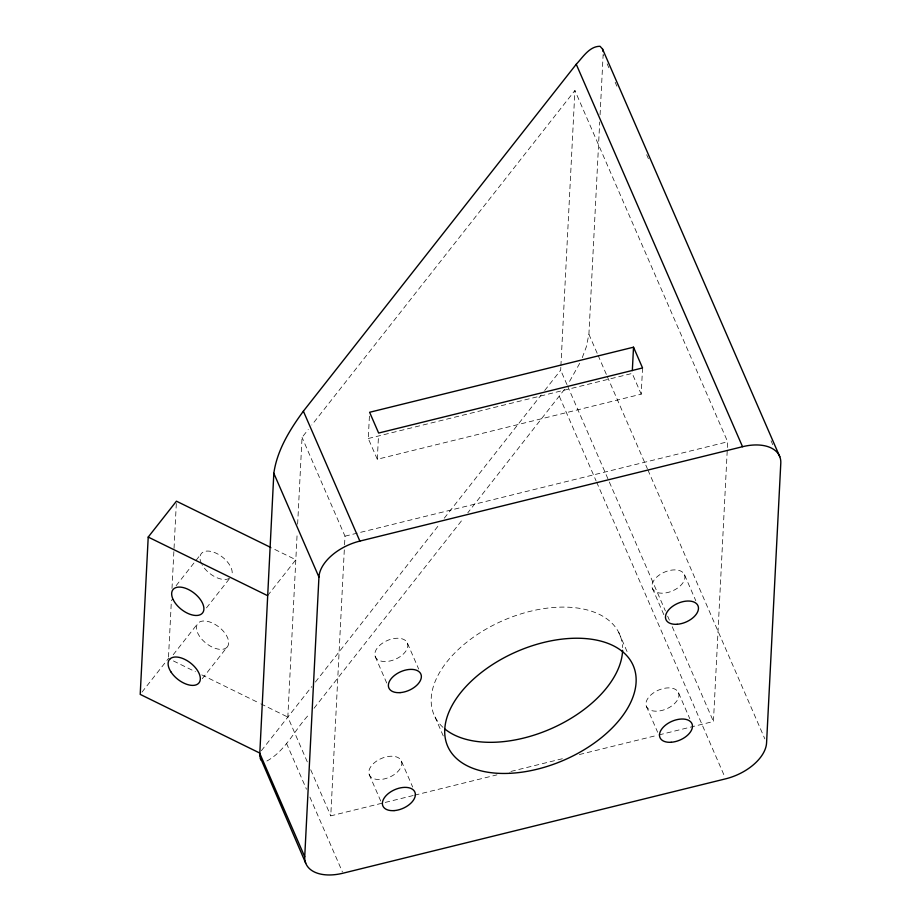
<?xml version="1.0" encoding="UTF-8"?>
<svg xmlns="http://www.w3.org/2000/svg" width="921" height="921" viewBox="0 0 921 921"><rect width="100%" height="100%" fill="white"/><g stroke="black" fill="none" stroke-linecap="round" stroke-linejoin="round"><path stroke-width="0.69" stroke-dasharray="4.61 3.45" d="M168.508 657.076L171.421 599.87M171.997 588.427L173.965 549.814M174.034 548.375L176.441 501.185M307.292 761.863L287.824 717.079L297.195 532.729M297.633 524.199L302.053 437.406L308.27 429.497M413.172 795.537L330.766 815.856L344.489 546.222M344.558 544.783L344.995 536.172L302.053 437.406M642.547 367.951L641.212 394.176L377.299 459.268L368.273 438.511L369.609 412.286M377.299 459.268L378.496 435.806M566.979 384.633L560.682 370.161L560.831 367.295M560.901 365.856L574.911 90.488L311.828 424.972M582.268 357.647L586.251 347.044L588.91 334.277L599.709 122.009M600.078 114.837L603.14 54.592L604.291 57.229M658.976 734.912L713.441 721.477L727.671 441.792L574.911 90.488M579.7 363.323L568.13 383.976M564.515 389.364L467.81 512.778M176.141 585.652L200.916 554.154M206.488 607.895L229.502 578.641M141.972 692.143L168.439 658.503L195.39 671.731M173.229 654.716L198.015 623.206M202.286 678.673L227.073 647.152A18.834 10.35 38.2 0 0 211.358 622.573A18.834 10.35 38.2 0 0 199.212 635.801A18.834 10.35 38.2 0 0 227.073 647.152M267.597 595.657L295.825 559.761L271.43 547.799M261.357 750.73L311.816 686.571M315.373 682.058L439.812 523.842M444.256 518.201L541.134 395.028M544.691 390.504L560.682 370.161M266.917 760.999C285.878 750.673 295.111 728.914 309.594 713.925M314.038 708.272L463.367 518.431M368.273 438.511L632.186 373.419L641.212 394.176M344.995 536.172L727.671 441.792M414.565 795.191L496.972 774.86M510.936 771.418L564.009 758.328M579.367 754.541L657.582 735.246M201.814 674.886L259.584 703.23M260.862 703.851L287.824 717.079M607.158 63.825L608.873 67.774M615.17 82.268L616.897 86.229M646.692 154.763L648.419 158.711M771.05 440.756L772.765 444.716M588.91 334.277L597.51 354.044M598.086 355.356L606.674 375.135M607.25 376.447L647.371 468.708M647.935 470.021L764.844 738.884M684.51 574.785A17.441 10.2 -23.5 0 1 663.638 593.147A17.441 10.2 -23.5 0 1 657.168 576.696A17.441 10.2 -23.5 0 1 684.51 574.785L695.792 600.734M567.555 385.957L665.388 610.945M667.667 616.207L669.394 620.155M672.249 626.74L713.441 721.477M652.367 588.3L665.342 618.141M559.358 396.387L596.048 480.785M596.624 482.097L725.069 777.508M678.512 692.776A17.441 10.2 -23.5 0 1 657.629 711.139A17.441 10.2 -23.5 0 1 651.17 694.687A17.441 10.2 -23.5 0 1 678.512 692.776L689.794 718.714M618.774 632.508L627.8 653.265M646.358 706.292L657.64 732.23M407.404 643.134A17.441 10.2 -23.5 0 1 386.521 661.497A17.441 10.2 -23.5 0 1 380.062 645.045A17.441 10.2 -23.5 0 1 407.404 643.134L418.687 669.072M435 716.906L443.45 736.374M375.261 656.65L387.096 683.889M401.406 761.114A17.441 10.2 -23.5 0 1 380.523 779.488A17.441 10.2 -23.5 0 1 374.064 763.025A17.441 10.2 -23.5 0 1 401.406 761.114L412.689 787.064M369.252 774.63L381.662 803.17M310.722 769.76L330.766 815.856M286.489 743.305L306.463 789.228M309.882 797.102L342.405 871.899M442.978 727.348A101.16 59.174 -23.5 0 1 502.083 620.973A101.16 59.174 -23.5 0 1 622.584 647.613M229.341 578.296A18.834 10.35 38.2 0 1 201.975 564.585M201.503 563.652A18.834 10.35 38.2 0 1 213.246 552.047A18.834 10.35 38.2 0 1 232.161 573.714"/><path stroke-width="1.38" d="M270.152 547.166L176.441 501.185L148.212 537.07L140.211 694.388L259.595 752.975L304.724 856.749A41.859 24.487 -23.5 0 0 342.969 873.212L725.644 778.832A41.859 24.487 -23.5 0 0 766.571 742.844L780.789 463.171A41.859 24.487 -23.5 0 0 742.533 446.708L359.869 541.088A41.859 24.487 -23.5 0 0 318.942 577.076L304.724 856.749M779.788 456.712L602.53 49.032L600.032 46.292C589.428 46.2 582.797 57.367 576.247 64.263L303.377 411.18C289.85 429.647 277.071 450.242 273.825 473.29L259.664 756.083L305.726 863.207M632.324 370.656L633.521 347.194L369.609 412.286L378.635 433.043L642.547 367.951L633.521 347.194M148.212 537.07L267.597 595.657M260.217 758.536L261.23 760.274M576.247 64.263L742.533 446.708M303.377 411.18L359.869 541.088M273.825 473.29L318.942 577.076M602.53 49.032L603.071 51.484M622.584 650.341A101.16 59.174 -23.5 0 1 551.691 728.442A101.16 59.174 -23.5 0 1 445.062 729.144M509.681 773.329A101.16 59.174 -23.5 0 0 634.304 668.404A101.16 59.174 -23.5 0 0 477.285 675.807A101.16 59.174 -23.5 0 0 509.681 773.329M394.061 810.618A17.441 10.2 -23.5 0 0 414.945 792.256A17.441 10.2 -23.5 0 0 387.603 794.167A17.441 10.2 -23.5 0 0 394.061 810.618M671.167 742.268A17.441 10.2 -23.5 0 0 692.051 723.906A17.441 10.2 -23.5 0 0 664.709 725.817A17.441 10.2 -23.5 0 0 671.167 742.268M677.165 624.277A17.441 10.2 -23.5 0 0 698.049 605.914A17.441 10.2 -23.5 0 0 670.707 607.825A17.441 10.2 -23.5 0 0 677.165 624.277M400.059 692.627A17.441 10.2 -23.5 0 0 420.943 674.264A17.441 10.2 -23.5 0 0 393.601 676.175A17.441 10.2 -23.5 0 0 400.059 692.627M173.183 599.663A18.834 10.35 38.2 0 0 201.02 614.307A18.834 10.35 38.2 0 0 189.127 589.854A18.834 10.35 38.2 0 0 173.183 599.663M170.88 671.823A18.834 10.35 38.2 0 0 198.74 683.175A18.834 10.35 38.2 0 0 183.026 658.596A18.834 10.35 38.2 0 0 170.88 671.823"/></g></svg>
